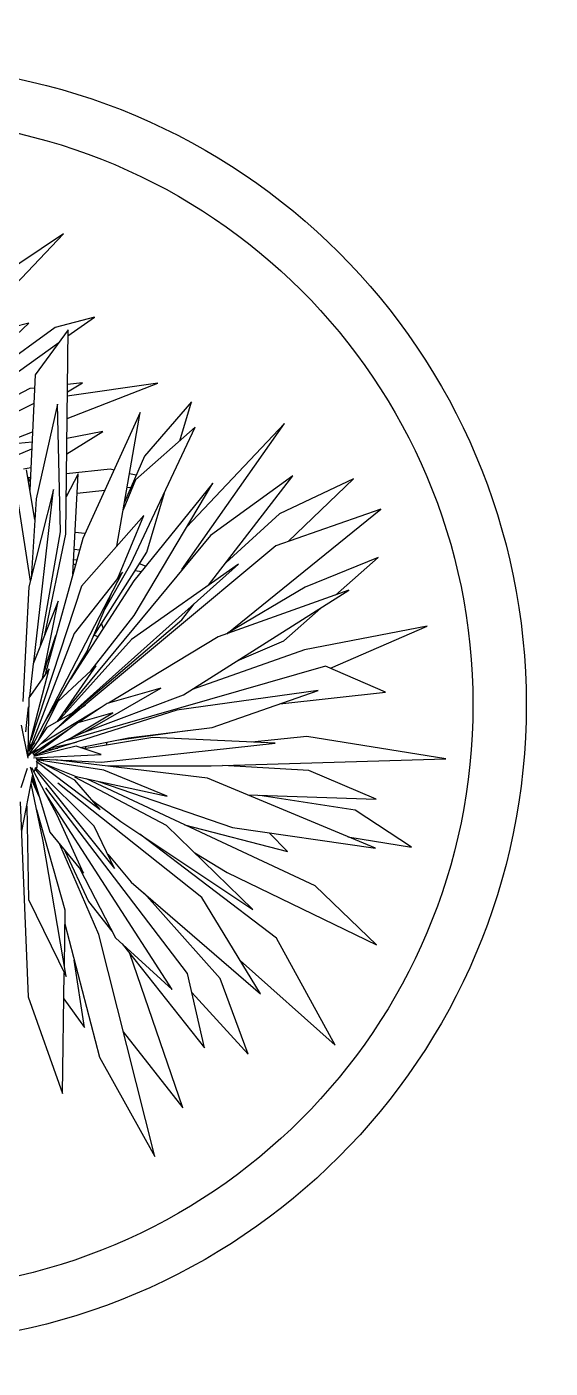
# Model space of a CAD drawing. Header units: millimetres. Extents: x 496 to 139339, y -41630 to 84383.
# Drawn here: x 33616 to 34107, y -36622 to -35364 of the extents above; entities that cross this region are included whole.
import ezdxf

# ---------------------------------------------------------------- set-up
doc = ezdxf.new("R2010")
doc.units = ezdxf.units.MM
doc.layers.add('zelen', color=69, linetype='Continuous')
doc.layers.add('площадь', color=2, linetype='Continuous', lineweight=25, plot=False)
doc.layers.add('территория', color=74, linetype='Continuous', lineweight=25)

# ---------------------------------------------------------------- blocks, each defined once
blk = doc.blocks.new('p4')
at = {"color": 1, "linetype": 'Continuous'}
for p, q in [((2.47, 210.81), (138.06, 353.56)), ((138.06, 353.56), (76.88, 312.52)), ((160.91, 292.08), (131.93, 284.32)), ((141.38, 278.08), (160.91, 292.08)), ((131.93, 284.32), (58.17, 230.9)), ((69.48, 246.9), (112.47, 287.64)), ((112.47, 287.64), (77.45, 278.57)), ((141.43, 282.6), (117.16, 249.25)), ((139.79, 131.53), (141.43, 282.6)), ((98.58, 247.38), (134.6, 273.21)), ((117.16, 249.25), (113.19, 164.02)), ((113.28, 239.14), (85.75, 224.8)), ((116.71, 239.52), (113.28, 239.14)), ((140.72, 217.06), (207.82, 243.13)), ((207.82, 243.13), (140.9, 233.52)), ((140.93, 236.63), (152.02, 243.42)), ((152.02, 243.42), (140.99, 242.2)), ((232.67, 229.38), (198.04, 189.13)), ((224.08, 200.37), (232.67, 229.38)), ((116.17, 228.01), (90.46, 215.51)), ((133.67, 227.51), (117.96, 157.63)), ((135.73, 133.07), (133.67, 227.51)), ((194.79, 221.33), (152.48, 128.26)), ((177.6, 122.57), (194.79, 221.33)), ((187.88, 109.4), (235.55, 210.48)), ((235.55, 210.48), (191.36, 171.54)), ((225.67, 105.32), (301.63, 213.26)), ((301.63, 213.26), (229.11, 136.49)), ((98.08, 200.5), (115.2, 207.15)), ((114.84, 199.38), (99.35, 198.01)), ((140.43, 190.8), (167.17, 207.28)), ((167.17, 207.28), (140.56, 202.29)), ((113.57, 96.51), (98.05, 196.92)), ((103.48, 189.87), (114.62, 194.64)), ((198.04, 189.13), (183.26, 155.12)), ((108.58, 179.83), (113.98, 180.84)), ((116.95, 142.34), (110.6, 178.99)), ((172.48, 179.47), (140.27, 176.01)), ((175.45, 178.79), (172.48, 179.47)), ((113.48, 170.18), (111.42, 174.23)), ((113.62, 173.14), (112.06, 172.97)), ((148.95, 176.04), (140.08, 158.98)), ((145.06, 101.61), (148.95, 176.04)), ((191.36, 171.54), (182.27, 149.44)), ((191.88, 174.97), (186.92, 176.12)), ((248.51, 169.19), (190.11, 96.94)), ((190.43, 71.28), (248.51, 169.19)), ((216.11, 169.26), (216.32, 169.29)), ((216.32, 169.29), (216.14, 169.33)), ((245.42, 93.72), (307.81, 174.53)), ((307.81, 174.53), (246.91, 130.32)), ((352.6, 172.23), (297.96, 146.54)), ((304.2, 125.99), (352.6, 172.23)), ((130.61, 164.43), (112.52, 92.35)), ((116.16, 36.67), (130.61, 164.43)), ((140.11, 160.92), (141.15, 161.03)), ((148.2, 161.81), (168.75, 164.06)), ((185.13, 165.86), (188.07, 166.19)), ((199.69, 118.07), (212.74, 162.11)), ((117.96, 157.63), (114.06, 98.47)), ((258.99, 57.75), (372.75, 149.87)), ((372.75, 149.87), (295.15, 122.84)), ((197.6, 145.18), (151.48, 93.04)), ((178.26, 98.92), (197.6, 145.18)), ((297.96, 146.54), (258.12, 110.17)), ((121.13, 49.21), (135.73, 133.07)), ((124.16, 56.84), (139.79, 131.53)), ((246.91, 130.32), (138.74, 0.06)), ((153.87, 131.86), (146.67, 132.54)), ((154, 131.62), (153.87, 131.86)), ((152.48, 128.26), (124.42, 27.47)), ((295.15, 122.84), (132.02, -13.47)), ((150.04, 119.52), (146.02, 120.06)), ((144.05, -1.32), (267.57, 109.32)), ((145.47, 109.54), (147.06, 108.81)), ((145.64, 112.74), (148.04, 112.31)), ((160.12, 55.55), (199.69, 118.07)), ((168, 74.38), (187.88, 109.4)), ((267.57, 109.32), (188.32, 53.5)), ((198.77, 107.64), (194.3, 109.56)), ((370.82, 114.22), (316.78, 92.18)), ((339.3, 86.39), (370.82, 114.22)), ((113.76, -27.89), (181.67, 103.24)), ((181.67, 103.24), (145.92, 58)), ((191.18, 104.62), (195.67, 103.82)), ((112.52, 92.35), (107.87, 7.59)), ((151.48, 93.04), (113.79, -21.21)), ((190.11, 96.94), (143.34, 24.19)), ((226.94, 12.53), (349.21, 89.93)), ((349.21, 89.93), (252.52, 55.44)), ((316.78, 92.18), (259.51, 58.16)), ((134.07, 81.85), (115.67, 35.43)), ((122.42, 24.64), (134.07, 81.85)), ((155.43, 44.33), (173.33, 87.13)), ((225.56, 68), (234.81, 79.97)), ((158.41, 30.36), (190.43, 71.28)), ((300.95, 52.53), (328.35, 76.72)), ((144.66, -0.98), (225.56, 68)), ((166.11, 65.02), (167.41, 61.63)), ((407.19, 63.26), (316.25, 45.94)), ((335.68, 32.17), (407.19, 63.26)), ((145.92, 58), (112.55, -28.76)), ((123.07, 27.86), (132.48, 56.44)), ((130.81, 51.36), (131.04, 51.25)), ((188.32, 53.5), (133.76, -7.1)), ((163.43, 55.44), (160.77, 56.57)), ((252.52, 55.44), (171.34, 6.44)), ((266.62, 37.65), (300.95, 52.53)), ((124.76, -6.64), (155.43, 44.33)), ((128.09, 40.68), (127.18, 40.34)), ((153.14, 40.51), (153.67, 40.26)), ((316.25, 45.94), (233.32, 16.56)), ((111.27, -31), (127.43, 31.74)), ((127.43, 31.74), (112.35, 10.38)), ((115.67, 35.43), (112.92, 11.18)), ((124.46, 32.08), (125.51, 31.4)), ((124.46, 32.08), (125.51, 31.4)), ((126.59, 38.55), (127.71, 39.28)), ((127.49, 38.52), (127.2, 38.95)), ((127.49, 38.52), (127.2, 38.95)), ((133.73, -7.14), (162.33, 33.97)), ((162.33, 33.97), (133.76, 7.66)), ((331.79, 33.85), (138.74, -21.7)), ((376.34, 14.61), (331.79, 33.85)), ((112.35, 10.38), (111.7, -31.51)), ((152.04, -15.54), (226.94, 12.53)), ((154.85, -14.27), (210.19, 17.34)), ((210.19, 17.34), (170.34, 6.16)), ((326.46, 15.75), (221.9, 1.28)), ((247.93, -11.7), (326.46, 15.75)), ((298.17, 5.86), (376.34, 14.61)), ((112.05, 3.54), (109.96, -14.9)), ((221.9, 1.28), (117.15, -32.23)), ((133.76, 7.66), (119.02, -21.55)), ((165.89, 3.15), (121.49, -23.65)), ((143.9, -1.98), (154.34, 5.18)), ((170.34, 6.16), (149.75, -7.77)), ((111.99, -32.85), (145.33, -0.6)), ((148.69, -8.07), (116.33, -32.08)), ((145.33, -0.6), (125.64, -11.69)), ((137.98, -8.49), (135.21, -10.39)), ((143.65, -19.3), (174.63, -0.89)), ((174.63, -0.89), (148.69, -8.07)), ((111.96, -34.33), (106.93, -10.01)), ((125.64, -11.69), (111.6, -32.6)), ((142.28, -12.82), (115.54, -30.9)), ((116.6, -32.49), (143.65, -19.3)), ((142.68, -19.78), (154.85, -14.27)), ((150.39, -26.39), (186.24, -19.23)), ((204.11, -19.05), (153.28, -27.37)), ((177.55, -20.97), (229.63, -13.93)), ((186.24, -19.23), (247.93, -11.7)), ((294.62, -23.24), (204.11, -19.05)), ((318.19, -18.26), (277.39, -22.44)), ((421.01, -34.86), (318.19, -18.26)), ((111.73, -29.19), (111.7, -31.08)), ((111.92, -28.47), (113.79, -29.33)), ((112.13, -27.63), (114.51, -23.69)), ((112.25, -28.62), (112.95, -27.73)), ((112.29, -28.58), (112.79, -28.15)), ((112.72, -28.34), (112.64, -28.28)), ((113.12, -29.02), (113.62, -28.58)), ((113.16, -29.04), (113.21, -28.95)), ((114.28, -26.88), (114.82, -26.42)), ((115.49, -29.46), (118.72, -28.76)), ((115.58, -24.37), (116.89, -22.69)), ((115.86, -29.1), (121.14, -27.12)), ((147.51, -25.42), (116.14, -33)), ((116.78, -29.18), (118.43, -28.95)), ((125.94, -27.94), (133.92, -26.86)), ((128.72, -26.58), (147.64, -22.47)), ((166.03, -31.68), (147.51, -25.42)), ((154.41, -25.59), (154.15, -27.23)), ((166.26, -37.19), (294.62, -23.24)), ((170.09, -22.46), (169.74, -24.68)), ((114.94, -29.99), (116.83, -32.83)), ((115.83, -30.71), (114.99, -30.07)), ((115.94, -34.12), (166.03, -31.68)), ((116.13, -31.79), (117.65, -31.1)), ((116.94, -31.63), (116.71, -31.53)), ((116.93, -32.81), (116.75, -32.71)), ((116.99, -31.59), (116.83, -31.47)), ((117.63, -34.04), (118.38, -35.17)), ((117.78, -32.03), (117.67, -31.97)), ((117.86, -36.44), (165.27, -72.41)), ((118.44, -31.81), (118.04, -31.79)), ((118.12, -34.78), (166.26, -37.19)), ((146.48, -50.57), (118.33, -35.83)), ((118.38, -36.83), (118.36, -41.02)), ((118.38, -35.17), (118.38, -35.85)), ((118.38, -35.17), (119.14, -35.73)), ((167.85, -43.2), (118.38, -35.61)), ((123.86, -36.45), (120.94, -34.92)), ((121.57, -37.52), (147.51, -47.86)), ((244.55, -49.11), (131.8, -35.46)), ((144.34, -36.09), (140.84, -36.45)), ((247.21, -40.06), (421.01, -34.86)), ((111.18, -42.09), (106.4, -56.24)), ((107.36, -88.34), (115.5, -46.54)), ((115.5, -46.54), (113.69, -40.92)), ((133.5, -76.6), (114.68, -41.5)), ((118.83, -58.52), (114.92, -49.53)), ((114.97, -49.23), (118.83, -58.52)), ((115.09, -48.65), (116.99, -52.33)), ((115.41, -47), (127.94, -89.19)), ((117.15, -42.8), (116.16, -44.26)), ((116.57, -42.09), (175.84, -115.9)), ((160.65, -84.59), (117.17, -41.16)), ((118.36, -41.02), (117.82, -41.81)), ((214.26, -84.05), (146.35, -48.29)), ((147.51, -47.86), (214.68, -62.54)), ((324.16, -128.88), (155.02, -49.5)), ((214.68, -62.54), (167.85, -43.2)), ((170.82, -40.11), (247.21, -40.06)), ((368.82, -100.95), (244.55, -49.11)), ((319.44, -43.5), (255.89, -39.8)), ((369.4, -64.79), (319.44, -43.5)), ((123.08, -95.86), (114.24, -53.02)), ((120.21, -63.17), (114.73, -50.5)), ((114.74, -50.46), (119.45, -60.59)), ((218.41, -205.59), (124.29, -59.42)), ((229.89, -193.69), (125.05, -56.22)), ((240.46, -137.34), (133.84, -52.95)), ((165.27, -72.41), (146.48, -50.57)), ((164.07, -51.48), (263.2, -85.6)), ((105.89, -66.74), (111.94, -210.82)), ((159.51, -65.71), (180.48, -81.28)), ((274.42, -61.57), (369.4, -64.79)), ((353.95, -72.86), (283.23, -61.87)), ((110.99, -69.73), (112.15, -138.92)), ((139.3, -146.91), (118.28, -72.61)), ((152.8, -119.53), (133.5, -76.6)), ((395.42, -100.21), (353.95, -72.86)), ((127.94, -89.19), (152.8, -119.53)), ((175.84, -115.9), (160.65, -84.59)), ((180.48, -81.28), (278.1, -146.22)), ((278.1, -146.22), (214.26, -84.05)), ((227.54, -83.54), (303.69, -103.3)), ((263.2, -85.6), (368.82, -100.95)), ((140.03, -195.94), (123.08, -95.86)), ((164.21, -164.88), (135.41, -98.31)), ((295.54, -167.55), (194.49, -90.6)), ((303.69, -103.3), (290.18, -89.53)), ((348.53, -92.49), (395.42, -100.21)), ((139.07, -102.78), (156.52, -140.29)), ((170.78, -105.46), (188.25, -126.03)), ((235.15, -104.39), (259.08, -118.87)), ((150.04, -116.17), (176.48, -167.22)), ((259.08, -118.87), (369.54, -172.43)), ((188.25, -126.03), (283.77, -208.74)), ((369.54, -172.43), (324.16, -128.88)), ((112.15, -138.92), (140.03, -195.94)), ((254.01, -197.44), (197.73, -134.24)), ((283.77, -208.74), (240.46, -137.34)), ((138.72, -188.18), (139.3, -146.91)), ((156.52, -140.29), (173.92, -162.29)), ((139.16, -156.81), (164.59, -255.58)), ((205.53, -329.17), (164.21, -164.88)), ((176.48, -167.22), (218.41, -205.59)), ((339, -246.74), (295.54, -167.55)), ((181.35, -171.68), (242.28, -248.71)), ((153.59, -233.6), (146.08, -183.7)), ((226.25, -292.93), (187.04, -178.87)), ((268.82, -184.09), (339, -246.74)), ((137.38, -282.4), (138.65, -193.11)), ((242.28, -248.71), (229.89, -193.69)), ((274.61, -253.24), (254.01, -197.44)), ((233.04, -207.71), (274.61, -253.24)), ((111.94, -210.82), (137.38, -282.4)), ((138.37, -212.5), (153.59, -233.6)), ((182.31, -236.87), (226.25, -292.93)), ((164.59, -255.58), (205.53, -329.17))]:
    blk.add_line(p, q, dxfattribs=at)

msp = doc.modelspace()

# ---------------------------------------------------------------- linework, layer by layer
at = {"layer": 'площадь'}
for radius in [1600, 1100]:
    msp.add_circle((33485, -35999.7), radius, dxfattribs=at)
at = {"layer": 'территория'}
for radius in [600, 550]:
    msp.add_circle((33485, -35999.7), radius, dxfattribs=at)
for radius, start, end in [(1600, 15.4393, 90), (1100, 15.4393, 90), (1100, 284.5023, 0), (1600, 284.5023, 0)]:
    msp.add_arc((33485, -35999.7), radius, start, end, dxfattribs=at)

# ---------------------------------------------------------------- block references
at = {"layer": 'zelen', "xscale": 1.268164555402169, "yscale": 1.268164555402169, "zscale": 1.268164555402169}
msp.add_blockref('p4', (33475.8, -36006.3), dxfattribs=at)

doc.saveas('drawing.dxf')
